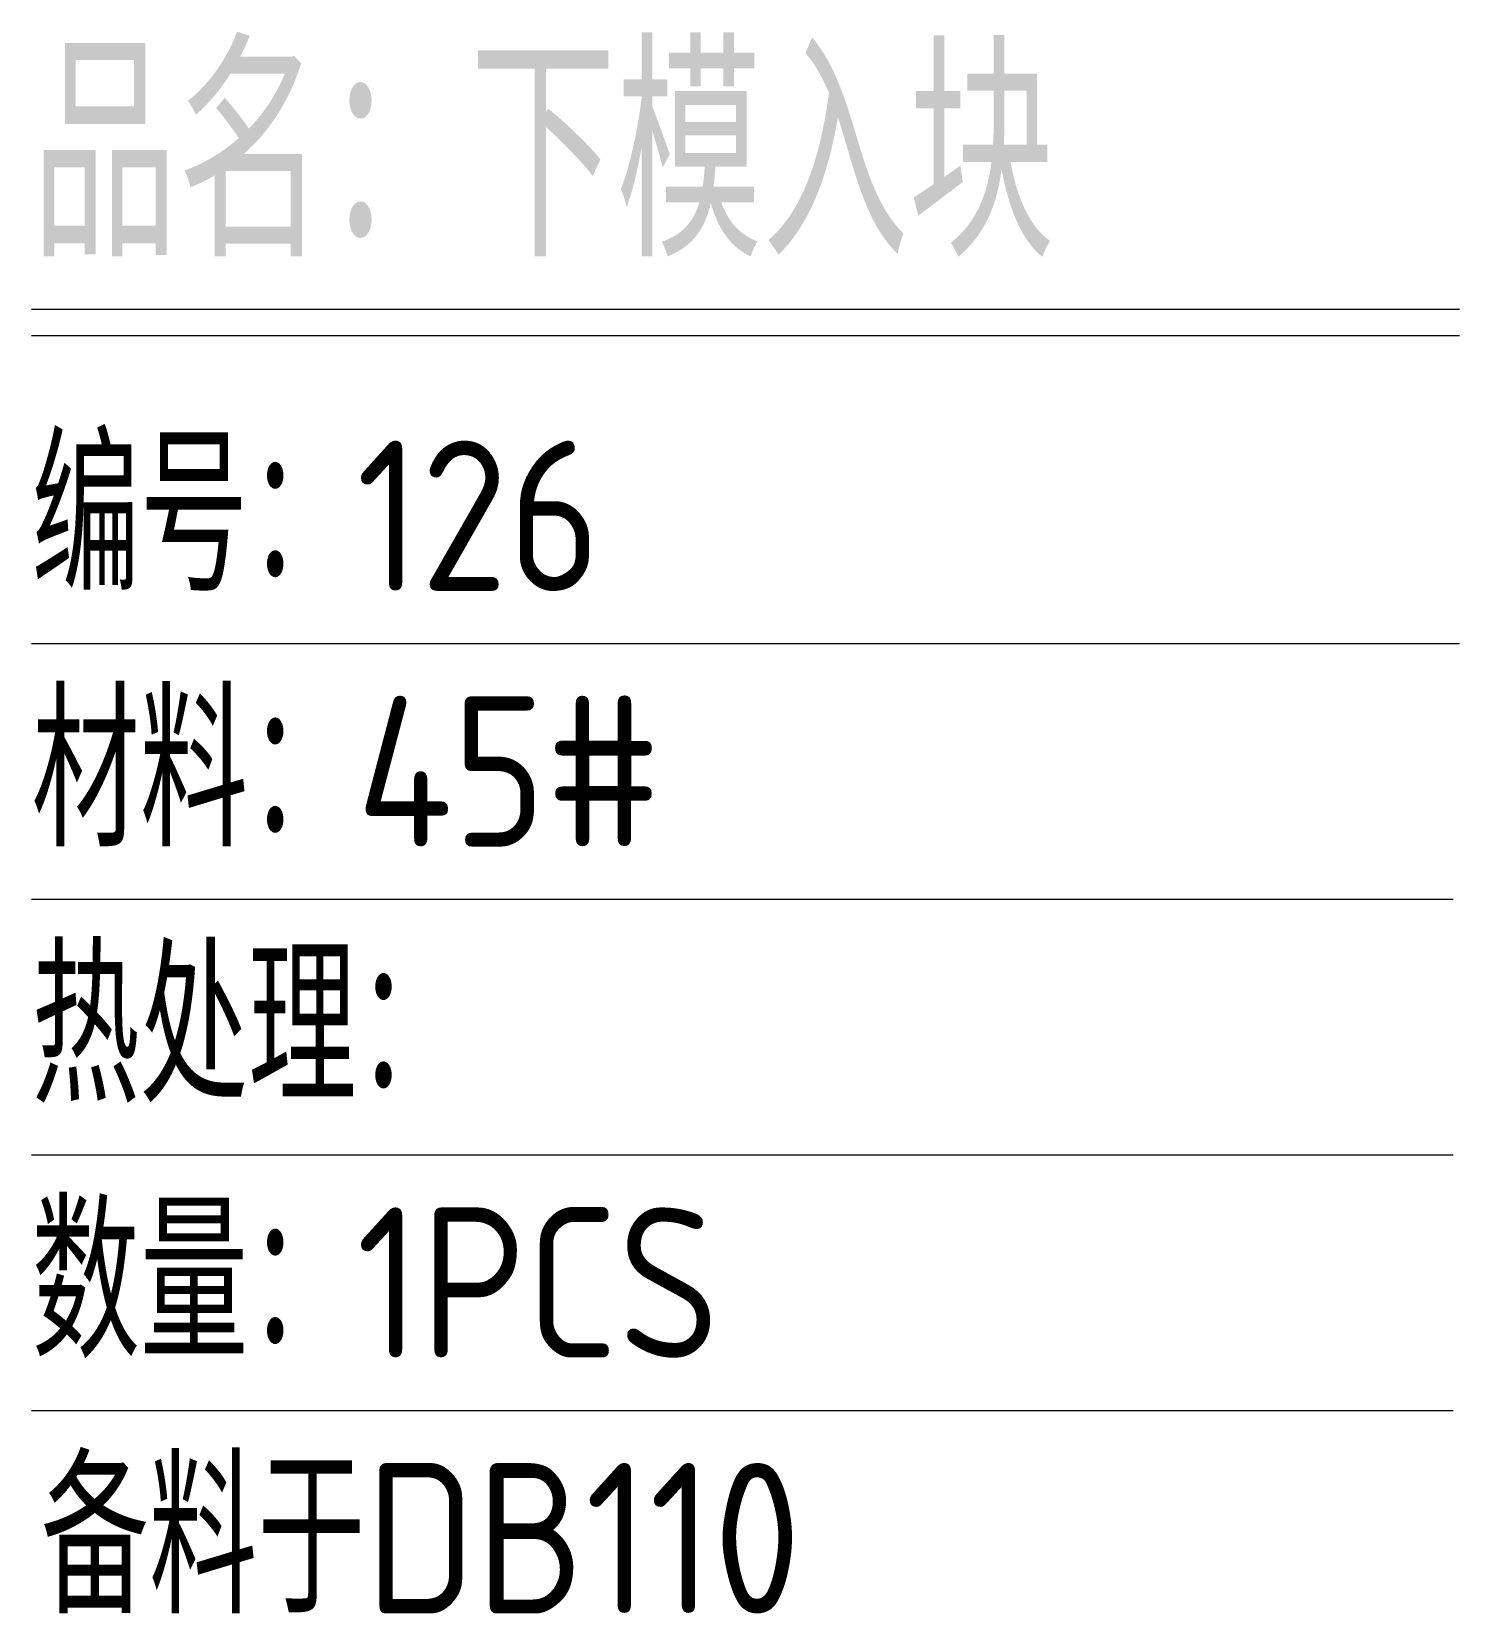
# Model space of a CAD drawing. Header units: millimetres. Extents: x 100376 to 100846, y 1620 to 1880.
# Drawn here: x 100375.6 to 100467.7, y 1620.3 to 1722.4 of the extents above; entities that cross this region are included whole.
import ezdxf

# ---------------------------------------------------------------- set-up
doc = ezdxf.new("R2010")
doc.units = ezdxf.units.MM
doc.layers.add('DIM', color=4, linetype='Continuous')
doc.styles.add('gbenor', font='gbenor.shx', dxfattribs={"bigfont": 'gbcbig.shx'})

msp = doc.modelspace()

# ---------------------------------------------------------------- linework, layer by layer
at = {"layer": 'DIM', "color": 4, "linetype": 'Continuous', "lineweight": 5}
for p, q in [((100375.625, 1704.468), (100467.742, 1704.468)), ((100375.625, 1702.77), (100467.742, 1702.77)), ((100375.625, 1682.883), (100467.742, 1682.883)), ((100375.625, 1666.391), (100467.342, 1666.391)), ((100375.625, 1649.899), (100467.342, 1649.899)), ((100375.625, 1633.407), (100467.342, 1633.407))]:
    msp.add_line(p, q, dxfattribs=at)

# ---------------------------------------------------------------- texts
at = {"layer": 'DIM', "color": 3, "linetype": 'Continuous', "lineweight": 25, "style": 'gbenor'}
msp.add_text('品名：下模入块', height=13.0965, dxfattribs=at).set_placement((100375.625, 1707.863))
at = {"layer": 'DIM', "color": 3, "linetype": 'Continuous', "lineweight": 5, "style": 'gbenor'}
for s, p in [('编号：126', (100375.625, 1686.278)), ('材料：45#', (100375.625, 1669.786)), ('热处理： ', (100375.625, 1653.295)), ('数量：1PCS', (100375.625, 1636.803)), ('备料于DB110', (100376.216, 1620.311))]:
    msp.add_text(s, height=9.7011, dxfattribs=at).set_placement(p)

doc.saveas('drawing.dxf')
